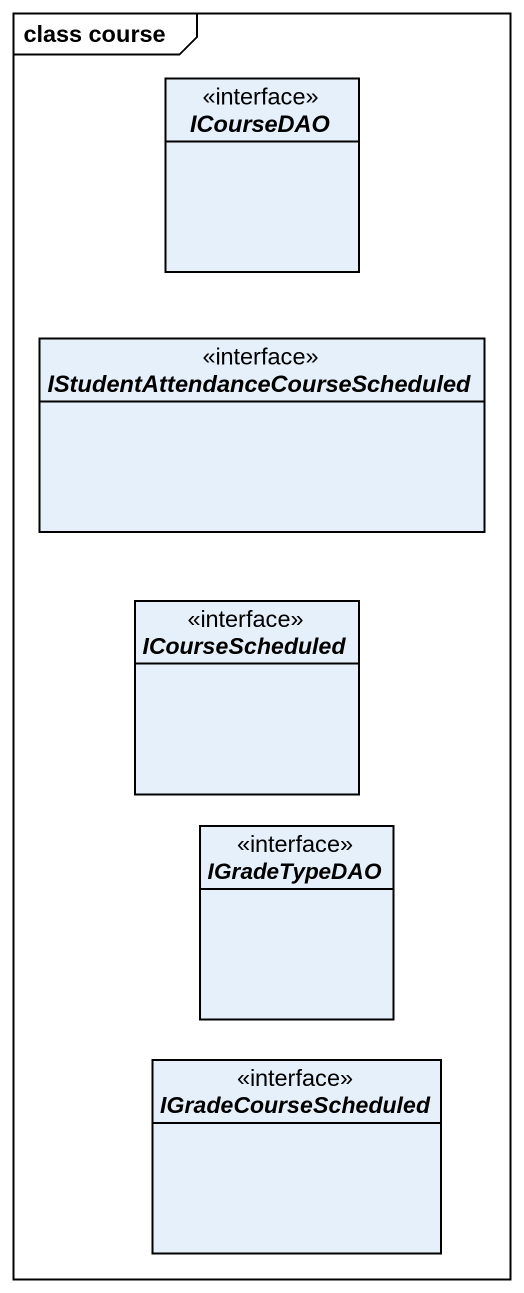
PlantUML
@startuml
mainframe class course
hide circle
hide empty members
interface ICourseDAO
interface "IStudentAttendanceCourseScheduled" as IStudentAttendanceCourseSche
interface ICourseScheduled
interface IGradeTypeDAO
interface IGradeCourseScheduled
@enduml
